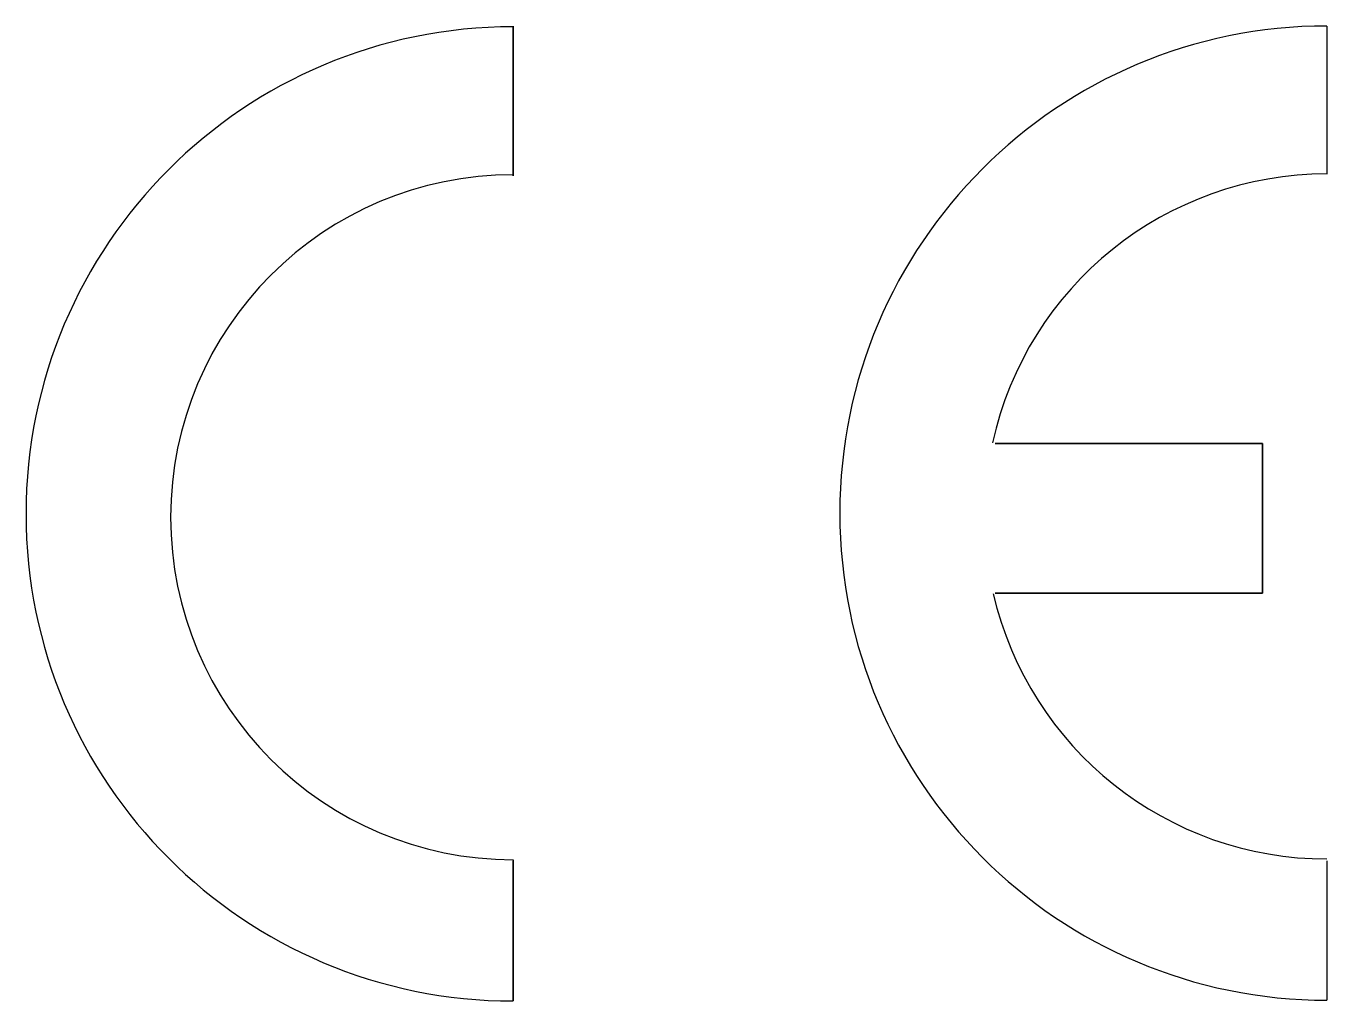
# Model space of a CAD drawing. Extents: x 171.3 to 195, y 201.4 to 219.2.
import ezdxf

# ---------------------------------------------------------------- set-up
doc = ezdxf.new("R2010")
doc.units = 0
doc.layers.get('0').update_dxf_attribs({"linetype": 'CONTINUOUS'})

msp = doc.modelspace()

# ---------------------------------------------------------------- linework, layer by layer
at = {"color": 7}
for p, q in [((180.168, 219.19), (180.168, 216.452)), ((180.168, 216.452), (180.168, 219.19)), ((195.03, 219.19), (195.03, 216.487)), ((188.968, 211.567), (193.854, 211.567)), ((193.854, 211.567), (188.968, 211.567)), ((193.854, 211.567), (193.854, 208.829)), ((193.854, 208.829), (193.854, 211.567)), ((193.854, 208.829), (188.968, 208.829)), ((188.968, 208.829), (193.854, 208.829)), ((180.168, 203.943), (180.168, 201.398)), ((180.168, 201.398), (180.168, 203.943)), ((195.03, 203.943), (195.03, 201.398))]:
    msp.add_line(p, q, dxfattribs=at)
for p, q in [((180.168, 219.176), (180.168, 216.473)), ((188.968, 211.567), (193.854, 211.567)), ((193.854, 211.567), (193.854, 208.829)), ((193.854, 208.829), (188.968, 208.829)), ((180.168, 203.964), (180.168, 201.384))]:
    msp.add_line(p, q)
for centre, radius, start, end in [((180.168, 210.28), 8.896, 90, 270), ((195.03, 210.294), 8.896, 90, 270), ((180.168, 210.219), 6.255, 90, 270), ((195.03, 210.233), 6.255, 90, 167.5848), ((195.03, 210.233), 6.255, 193.0337, 270)]:
    msp.add_arc(centre, radius, start, end)

doc.saveas('drawing.dxf')
